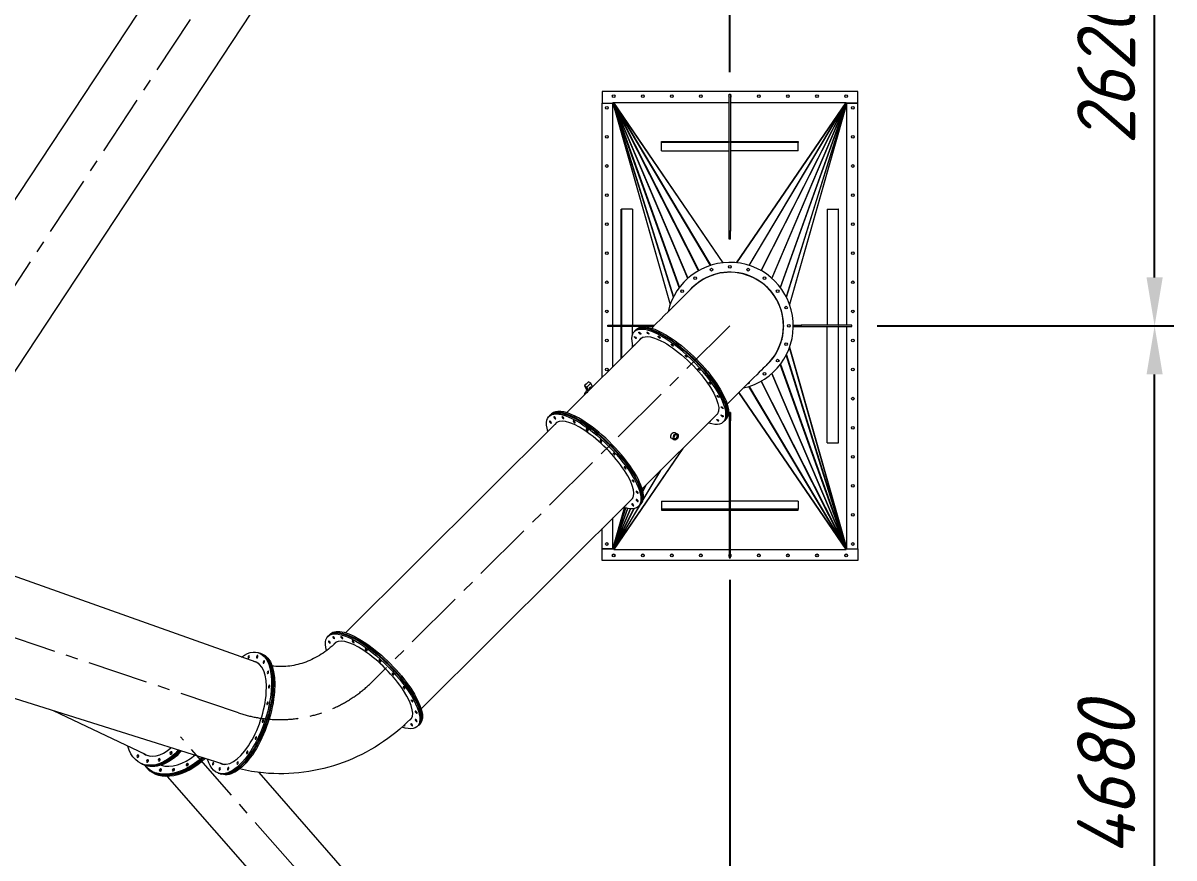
# Model space of a CAD drawing. Header units: inches. Extents: x -350577 to -266477, y -437959 to -377535.
# Drawn here: x -325704 to -319760, y -415791 to -411483 of the extents above; entities that cross this region are included whole.
import ezdxf

# ---------------------------------------------------------------- set-up
doc = ezdxf.new("R2010")
doc.units = ezdxf.units.IN
doc.header["$MEASUREMENT"] = 0
doc.linetypes.add('CENTER', pattern=[2, 1.25, -0.25, 0.25, -0.25])
doc.layers.add('CENTER       (itatec)', color=4, linetype='CENTER', lineweight=9)
doc.layers.add('ORGINAL (itatec)', color=3, linetype='Continuous', lineweight=9)
doc.styles.add('Geniso', font='geniso.shx', dxfattribs={"oblique": 15})
doc.dimstyles.new('scale 1b100', dxfattribs={"dimscale": 100, "dimtxt": 3, "dimasz": 2.5, "dimexe": 1, "dimexo": 1, "dimgap": 1, "dimtad": 1, "dimdec": 0, "dimzin": 0, "dimdsep": 46, "dimtxsty": 'Geniso', "dimcen": 0, "dimclrd": 1, "dimclre": 1, "dimclrt": 7, "dimadec": 0, "dimazin": 0, "dimtfac": 1, "dimtdec": 0, "dimtmove": 0, "dimatfit": 3, "dimfxl": 0.75, "dimtolj": 1, "dimtzin": 0, "dimarcsym": 0})

# ---------------------------------------------------------------- blocks, each defined once
blk = doc.blocks.new('*D32')
at = {"layer": 'Defpoints', "color": 0, "transparency": 16777216}
for p in [(-331896.3, -404294), (-322053.8, -404305.8), (-322053.8, -411835.7)]:
    blk.add_point(p, dxfattribs=at)
at = {"layer": 'ORGINAL (itatec)', "color": 1, "lineweight": -2, "transparency": 16777216}
for p, q in [((-322053.8, -411735.7), (-322053.8, -404205.8)), ((-331646.3, -404305.8), (-322303.8, -404305.8)), ((-331896.3, -404394), (-331896.3, -404405.8))]:
    blk.add_line(p, q, dxfattribs=at)
at = {"layer": 'ORGINAL (itatec)', "color": 1, "transparency": 16777216}
for points in [[(-331646.3, -404264.2), (-331646.3, -404347.5), (-331896.3, -404305.8)], [(-322303.8, -404264.2), (-322303.8, -404347.5), (-322053.8, -404305.8)]]:
    blk.add_solid(points, dxfattribs=at)
at = {"layer": 'ORGINAL (itatec)', "color": 7, "transparency": 16777216, "insert": (-326975, -404055.7), "char_height": 300, "attachment_point": 5, "style": 'Geniso'}
blk.add_mtext('\\A1;9842', dxfattribs=at)
blk = doc.blocks.new('*D40')
at = {"layer": 'Defpoints', "color": 0, "transparency": 16777216}
for p in [(-322053.8, -414255.7), (-322653.8, -418285.5), (-322653.8, -419476)]:
    blk.add_point(p, dxfattribs=at)
at = {"layer": 'ORGINAL (itatec)', "color": 1, "lineweight": -2, "transparency": 16777216}
for p, q in [((-322053.8, -414355.7), (-322053.8, -419576)), ((-322653.8, -418385.5), (-322653.8, -419576)), ((-322903.8, -419476), (-323962.4, -419476)), ((-322053.8, -419476), (-322653.8, -419476)), ((-321803.8, -419476), (-321553.8, -419476))]:
    blk.add_line(p, q, dxfattribs=at)
at = {"layer": 'ORGINAL (itatec)', "color": 1, "transparency": 16777216}
for points in [[(-322903.8, -419434.4), (-322903.8, -419517.7), (-322653.8, -419476)], [(-321803.8, -419434.4), (-321803.8, -419517.7), (-322053.8, -419476)]]:
    blk.add_solid(points, dxfattribs=at)
at = {"layer": 'ORGINAL (itatec)', "color": 7, "transparency": 16777216, "insert": (-323558.1, -419226), "char_height": 300, "attachment_point": 5, "style": 'Geniso'}
blk.add_mtext('\\A1;600', dxfattribs=at)
blk = doc.blocks.new('*D41')
at = {"layer": 'Defpoints', "color": 0, "transparency": 16777216}
for p in [(-321393.8, -413045.9), (-319860.4, -413045.9), (-322293.8, -417725.5)]:
    blk.add_point(p, dxfattribs=at)
at = {"layer": 'ORGINAL (itatec)', "color": 1, "lineweight": -2, "transparency": 16777216}
for p, q in [((-321293.8, -413045.9), (-319760.4, -413045.9)), ((-319860.4, -417475.5), (-319860.4, -413295.9)), ((-322193.8, -417725.5), (-319760.4, -417725.5))]:
    blk.add_line(p, q, dxfattribs=at)
at = {"layer": 'ORGINAL (itatec)', "color": 1, "transparency": 16777216}
for points in [[(-319902.1, -413295.9), (-319818.8, -413295.9), (-319860.4, -413045.9)], [(-319902.1, -417475.5), (-319818.8, -417475.5), (-319860.4, -417725.5)]]:
    blk.add_solid(points, dxfattribs=at)
at = {"layer": 'ORGINAL (itatec)', "color": 7, "transparency": 16777216, "insert": (-320110.4, -415385.7), "char_height": 300, "attachment_point": 5, "rotation": 90, "style": 'Geniso'}
blk.add_mtext('\\A1;4680', dxfattribs=at)
blk = doc.blocks.new('*D42')
at = {"layer": 'Defpoints', "color": 0, "transparency": 16777216}
for p in [(-322287.2, -410425.7), (-319860.4, -410425.7), (-321393.8, -413045.9)]:
    blk.add_point(p, dxfattribs=at)
at = {"layer": 'ORGINAL (itatec)', "color": 1, "lineweight": -2, "transparency": 16777216}
for p, q in [((-322187.2, -410425.7), (-319760.4, -410425.7)), ((-319860.4, -412795.9), (-319860.4, -410675.7)), ((-321293.8, -413045.9), (-319760.4, -413045.9))]:
    blk.add_line(p, q, dxfattribs=at)
at = {"layer": 'ORGINAL (itatec)', "color": 1, "transparency": 16777216}
for points in [[(-319902.1, -410675.7), (-319818.8, -410675.7), (-319860.4, -410425.7)], [(-319902.1, -412795.9), (-319818.8, -412795.9), (-319860.4, -413045.9)]]:
    blk.add_solid(points, dxfattribs=at)
at = {"layer": 'ORGINAL (itatec)', "color": 7, "transparency": 16777216, "insert": (-320110.5, -411735.8), "char_height": 300, "attachment_point": 5, "rotation": 90, "style": 'Geniso'}
blk.add_mtext('\\A1;2620', dxfattribs=at)
blk = doc.blocks.new('*D44')
at = {"layer": 'Defpoints', "color": 0, "transparency": 16777216}
for p in [(-322053.8, -406400), (-322637.2, -407675.7), (-322053.8, -411835.7)]:
    blk.add_point(p, dxfattribs=at)
at = {"layer": 'ORGINAL (itatec)', "color": 1, "lineweight": -2, "transparency": 16777216}
for p, q in [((-322637.2, -407575.7), (-322637.2, -406300)), ((-322053.8, -411735.7), (-322053.8, -406300)), ((-322887.2, -406400), (-323137.2, -406400)), ((-322637.2, -406400), (-322053.8, -406400)), ((-321803.8, -406400), (-320741.5, -406400))]:
    blk.add_line(p, q, dxfattribs=at)
at = {"layer": 'ORGINAL (itatec)', "color": 1, "transparency": 16777216}
for points in [[(-322887.2, -406358.4), (-322887.2, -406441.7), (-322637.2, -406400)], [(-321803.8, -406358.4), (-321803.8, -406441.7), (-322053.8, -406400)]]:
    blk.add_solid(points, dxfattribs=at)
at = {"layer": 'ORGINAL (itatec)', "color": 7, "transparency": 16777216, "insert": (-321147.7, -406150), "char_height": 300, "attachment_point": 5, "style": 'Geniso'}
blk.add_mtext('\\A1;583', dxfattribs=at)

msp = doc.modelspace()

# ---------------------------------------------------------------- linework, layer by layer
at = {"layer": 'CENTER       (itatec)', "ltscale": 250}
for points in [[(-322053.8, -413045.7), (-323898.2, -414879.7, -0.283227), (-324591.6, -415042.5), (-329801, -413301.1, -0.165199), (-330412.7, -412876.2), (-330834.8, -411971.3, -0.063159), (-331098.8, -411148.3), (-331896.3, -409035.5), (-331896.3, -404294)], [(-322637.2, -408125.7), (-326137.7, -413428.4, -0.25846), (-326549.6, -413643.7), (-328710.5, -413665.7)]]:
    msp.add_lwpolyline(points, format="xyb", dxfattribs=at)
msp.add_lwpolyline([(-322653.8, -417725.5), (-324891.1, -415165.5)], dxfattribs=at)
at = {"layer": 'ORGINAL (itatec)'}
for p, q in [((-324361.6, -410295), (-326281.6, -413203.6)), ((-323954.3, -410563.8), (-325874.4, -413472.5)), ((-322713.8, -411835.7), (-322713.8, -411895.7)), ((-321393.8, -411835.7), (-322713.8, -411835.7)), ((-322056.8, -411849.7), (-322050.8, -411849.7)), ((-322056.8, -412556.5), (-322056.8, -411849.7)), ((-322050.8, -411849.7), (-322050.8, -412556.5)), ((-321393.8, -411895.7), (-321393.8, -411835.7)), ((-322713.8, -411895.7), (-322658.5, -411895.7)), ((-322713.8, -413312.1), (-322713.8, -411895.7)), ((-322713.8, -411895.7), (-322658.5, -411895.7)), ((-322658, -411895.7), (-322658.5, -411895.7)), ((-322658.5, -411895.7), (-322362.3, -412935.8)), ((-322658.5, -413042.7), (-322658.5, -411895.7)), ((-322657.1, -411895.3), (-322658.2, -411895.1)), ((-322345.6, -412897), (-322658.2, -411895.1)), ((-322658.2, -411895.1), (-322362, -412935)), ((-322657.4, -411894.2), (-322344.9, -412895.7)), ((-322656.2, -411894.7), (-322657.4, -411894.2)), ((-322314.9, -412848), (-322657.4, -411894.2)), ((-322656.6, -411893.6), (-322314.2, -412847.1)), ((-322655.1, -411894.7), (-322656.6, -411893.6)), ((-322270.8, -412800.4), (-322656.6, -411893.6)), ((-322655.8, -411893.1), (-322270.1, -412799.8)), ((-322653.8, -411895.7), (-322655.8, -411893.1)), ((-322215.5, -412760.9), (-322655.8, -411893.1)), ((-322655.1, -411892.7), (-322214.8, -412760.5)), ((-322653.8, -411895.7), (-322655.1, -411892.7)), ((-322153, -412733.6), (-322655.1, -411892.7)), ((-322654.3, -411892.3), (-322152.1, -412733.3)), ((-322654, -411894.5), (-322654.3, -411892.3)), ((-322088.3, -412720), (-322654.3, -411892.3)), ((-322653.8, -411893), (-322653.8, -411892.2)), ((-322653.8, -411892.2), (-322056.8, -411892.2)), ((-322087.8, -412720), (-322653.8, -411892.2)), ((-322215, -412760.6), (-322653.8, -411895.7)), ((-322215, -412760.6), (-322653.8, -411895.7)), ((-322050.8, -411892.2), (-321453.8, -411892.2)), ((-321453.8, -411892.2), (-322019.8, -412720)), ((-322019.3, -412720), (-321453.4, -411892.3)), ((-321453.4, -411892.3), (-321955.5, -412733.3)), ((-321954.6, -412733.6), (-321452.6, -411892.7)), ((-321452.6, -411892.7), (-321892.9, -412760.5)), ((-321892.7, -412760.6), (-321453.8, -411895.7)), ((-321892.7, -412760.6), (-321453.8, -411895.7)), ((-321892.1, -412760.9), (-321451.8, -411893.1)), ((-321451.8, -411893.1), (-321837.6, -412799.8)), ((-321836.9, -412800.4), (-321451.1, -411893.6)), ((-321451.1, -411893.6), (-321793.4, -412847.1)), ((-321792.7, -412848), (-321450.3, -411894.2)), ((-321450.3, -411894.2), (-321762.7, -412895.7)), ((-321762, -412897), (-321449.5, -411895.1)), ((-321449.5, -411895.1), (-321745.6, -412935)), ((-321449.1, -411895.7), (-321745.3, -412935.8)), ((-321453.8, -411893), (-321453.8, -411892.2)), ((-321453.8, -411895.7), (-321452.6, -411892.7)), ((-321453.8, -411895.7), (-321451.8, -411893.1)), ((-321453.7, -411894.5), (-321453.4, -411892.3)), ((-321452.5, -411894.7), (-321451.1, -411893.6)), ((-321451.5, -411894.7), (-321450.3, -411894.2)), ((-321450.6, -411895.3), (-321449.5, -411895.1)), ((-321449.6, -411895.7), (-321449.1, -411895.7)), ((-321449.1, -413042.7), (-321449.1, -411895.7)), ((-321449.1, -411895.7), (-321393.8, -411895.7)), ((-321393.8, -411895.7), (-321449.1, -411895.7)), ((-321393.8, -414196.1), (-321393.8, -411895.7)), ((-322406.7, -412095), (-322056.8, -412095)), ((-322406.7, -412099.3), (-322406.7, -412095)), ((-322406.7, -412141.7), (-322406.7, -412099.3)), ((-322056.8, -412099.3), (-322406.7, -412099.3)), ((-322056.8, -412095), (-322056.8, -412099.3)), ((-322050.8, -412095), (-321701, -412095)), ((-322050.8, -412099.3), (-322050.8, -412095)), ((-321701, -412099.3), (-322050.8, -412099.3)), ((-321701, -412095), (-321701, -412099.3)), ((-321701, -412141.7), (-321701, -412099.3)), ((-322406.7, -412141.7), (-322056.8, -412141.7)), ((-321701, -412141.7), (-322050.8, -412141.7)), ((-322615, -412442.9), (-322612.9, -412442.9)), ((-322615, -413042.7), (-322615, -412442.9)), ((-322556.7, -412442.9), (-322612.9, -412442.9)), ((-322612.9, -412442.9), (-322612.9, -413042.7)), ((-322556.7, -412442.9), (-322556.7, -413042.7)), ((-321551, -412442.9), (-321494.7, -412442.9)), ((-321551, -412442.9), (-321551, -413042.7)), ((-321492.6, -412442.9), (-321494.7, -412442.9)), ((-321494.7, -412442.9), (-321494.7, -413042.7)), ((-321492.6, -413042.7), (-321492.6, -412442.9)), ((-322050.8, -412556.5), (-322056.8, -412556.5)), ((-322056.8, -412599), (-322056.8, -412556.5)), ((-322050.8, -412599), (-322056.8, -412599)), ((-322050.8, -412599), (-322050.8, -412556.5)), ((-322126, -412778.8), (-322126.5, -412777.9)), ((-322125.7, -412777.7), (-322125.1, -412778.6)), ((-322054.7, -412769.2), (-322055.4, -412768.2)), ((-322054.1, -412769.2), (-322054.8, -412768.2)), ((-322052.8, -412768.2), (-322053.5, -412769.2)), ((-322053, -412769.2), (-322052.3, -412768.2)), ((-321982, -412777.7), (-321982.5, -412778.6)), ((-321981.6, -412778.8), (-321981.1, -412777.9)), ((-322192.4, -412806.5), (-322192.9, -412805.6)), ((-322191.9, -412806.2), (-322192.3, -412805.3)), ((-322191.9, -412806.2), (-322192.3, -412805.3)), ((-322192.1, -412805.1), (-322191.7, -412806)), ((-321915.5, -412805.1), (-321916, -412806)), ((-321915.8, -412806.2), (-321915.3, -412805.3)), ((-321915.8, -412806.2), (-321915.3, -412805.3)), ((-321915.2, -412806.5), (-321914.8, -412805.6)), ((-322307.5, -412865.7), (-322305.5, -412871.4)), ((-322249.5, -412850.4), (-322249.9, -412849.4)), ((-322249.2, -412848.7), (-322248.8, -412849.7)), ((-321858.4, -412848.7), (-321858.8, -412849.7)), ((-321858.1, -412850.4), (-321857.7, -412849.4)), ((-321800.1, -412865.7), (-321802.2, -412871.4)), ((-321814.4, -412905.4), (-321814.8, -412906.7)), ((-321814.2, -412907.8), (-321813.7, -412906.5)), ((-321786.4, -412971.6), (-321786.9, -412973.4)), ((-321786.6, -412974.7), (-321786.2, -412974.6)), ((-321786.2, -412974.6), (-321785.9, -412973.5)), ((-321785.9, -412977.5), (-321786.2, -412974.6)), ((-322683.7, -413042.7), (-322442.9, -413042.7)), ((-322683.7, -413048.7), (-322683.7, -413042.7)), ((-322449, -413048.7), (-322683.7, -413048.7)), ((-322658.5, -413257.1), (-322658.5, -413048.7)), ((-322612.9, -413042.7), (-322615, -413042.7)), ((-322615, -413048.7), (-322612.9, -413048.7)), ((-322615, -413213.8), (-322615, -413048.7)), ((-322612.9, -413048.7), (-322612.9, -413211.7)), ((-322556.7, -413087.6), (-322556.7, -413048.7)), ((-322543.3, -413070.6), (-322548.7, -413075.9)), ((-322540.6, -413067.9), (-322535.3, -413062.6)), ((-321777, -413045.1), (-321777.3, -413042.2)), ((-321777.3, -413045.2), (-321777, -413045.1)), ((-321777.3, -413045.7), (-321776.6, -413045.7)), ((-321777.3, -413046.2), (-321777, -413046.3)), ((-321777, -413046.3), (-321777.3, -413049.2)), ((-321776.3, -413043), (-321777, -413045.1)), ((-321776.3, -413048.5), (-321777, -413046.3)), ((-321776.3, -413044.6), (-321776.6, -413045.7)), ((-321776.6, -413045.7), (-321776.3, -413046.8)), ((-321726.3, -413042.7), (-321685.5, -413042.7)), ((-321726.3, -413048.7), (-321685.5, -413048.7)), ((-321685.5, -413042.7), (-321685.5, -413048.7)), ((-321423.9, -413042.7), (-321685.5, -413042.7)), ((-321685.5, -413048.7), (-321423.9, -413048.7)), ((-321551, -413648.6), (-321551, -413048.7)), ((-321494.7, -413042.7), (-321492.6, -413042.7)), ((-321492.6, -413048.7), (-321494.7, -413048.7)), ((-321494.7, -413048.7), (-321494.7, -413648.6)), ((-321492.6, -413648.6), (-321492.6, -413048.7)), ((-321449.1, -414195.7), (-321449.1, -413048.7)), ((-321423.9, -413048.7), (-321423.9, -413042.7)), ((-322510, -413109.4), (-322896.6, -413493.8)), ((-321786.4, -413119.8), (-321786.9, -413118)), ((-321786.6, -413116.8), (-321786.2, -413116.8)), ((-321785.9, -413113.9), (-321786.2, -413116.8)), ((-321786.2, -413116.8), (-321785.9, -413118)), ((-322556.7, -413155.8), (-322556.7, -413145.5)), ((-321814.4, -413186), (-321814.8, -413184.8)), ((-321814.2, -413183.7), (-321813.7, -413184.9)), ((-321762, -413194.4), (-321449.5, -414196.3)), ((-321449.5, -414196.3), (-321745.6, -413156.4)), ((-321745.3, -413155.7), (-321449.1, -414195.7)), ((-321858.4, -413242.7), (-321858.8, -413241.7)), ((-321858.1, -413241.1), (-321857.7, -413242.1)), ((-321800.1, -413225.7), (-321802.2, -413220)), ((-321451.1, -414197.8), (-321793.4, -413244.3)), ((-321792.7, -413243.4), (-321450.3, -414197.2)), ((-321450.3, -414197.2), (-321762.7, -413195.7)), ((-321451.8, -414198.3), (-321837.6, -413291.7)), ((-321836.9, -413291), (-321451.1, -414197.8)), ((-322784.2, -413335.2), (-322804.3, -413355.2)), ((-322792.3, -413361.2), (-322804.3, -413355.2)), ((-322804.3, -413355.2), (-322795.4, -413372.9)), ((-322792.1, -413374.6), (-322799.3, -413360.2)), ((-322799.3, -413360.2), (-322793.9, -413362.8)), ((-322795.4, -413372.9), (-322792.1, -413374.6)), ((-322793.9, -413362.8), (-322785.5, -413379.9)), ((-322772.2, -413341.2), (-322792.3, -413361.2)), ((-322782.7, -413380.5), (-322792.3, -413361.2)), ((-322772.2, -413341.2), (-322784.2, -413335.2)), ((-322762.6, -413360.6), (-322772.2, -413341.2)), ((-322767.4, -413362.8), (-322770.6, -413361.2)), ((-322764.3, -413357.2), (-322761.7, -413358.5)), ((-321453.4, -414199.1), (-321955.5, -413358.1)), ((-321954.6, -413357.8), (-321452.6, -414198.7)), ((-321452.6, -414198.7), (-321892.9, -413330.9)), ((-321892.7, -413330.8), (-321453.8, -414195.7)), ((-321892.7, -413330.8), (-321453.8, -414195.7)), ((-321892.1, -413330.5), (-321451.8, -414198.3)), ((-322792.1, -413374.6), (-322788.5, -413374.6)), ((-322776.9, -413374.8), (-322777.3, -413374.6)), ((-321453.8, -414199.3), (-322007.5, -413389.6)), ((-322007.1, -413389.2), (-321453.4, -414199.1)), ((-322949, -413545.9), (-324038.1, -414628.9)), ((-322987.6, -413512.4), (-322982.3, -413507.1)), ((-322974.2, -413499.1), (-322979.6, -413504.4)), ((-322120.1, -413501.5), (-322506.7, -413885.9)), ((-322081.5, -413535), (-322086.8, -413540.4)), ((-322078.8, -413532.4), (-322073.4, -413527.1)), ((-322050.8, -413492.4), (-322056.8, -413492.4)), ((-322056.8, -413492.4), (-322056.8, -413534.9)), ((-322050.8, -413534.9), (-322056.8, -413534.9)), ((-322056.8, -413534.9), (-322056.8, -414241.7)), ((-322050.8, -413492.4), (-322050.8, -413534.9)), ((-322050.8, -414241.7), (-322050.8, -413534.9)), ((-322338.7, -413596), (-322325.3, -413602.7)), ((-322354.3, -413627.3), (-322341, -413634)), ((-322330.2, -413625.5), (-322330.4, -413625.8)), ((-322325.6, -413616.4), (-322325.5, -413616)), ((-321551, -413648.6), (-321494.7, -413648.6)), ((-321494.7, -413648.6), (-321492.6, -413648.6)), ((-322298.9, -413679.3), (-322654.3, -414199.1)), ((-322297.1, -413677.6), (-322653.8, -414199.3)), ((-322501.4, -413943.1), (-322409.8, -413789.6)), ((-322412.3, -413792.1), (-322500.9, -413940.5)), ((-322487.8, -413867.2), (-322503.4, -413897.9)), ((-322486.4, -413865.8), (-322503.2, -413898.8)), ((-322486.4, -413865.8), (-322503.2, -413898.8)), ((-322503.1, -413899.2), (-322485.9, -413865.3)), ((-322559.1, -413938), (-323648.2, -415021)), ((-322654.3, -414199.1), (-322515.5, -413966.6)), ((-322512.4, -413963.6), (-322517.7, -413968.9)), ((-322406.7, -413949.7), (-322406.7, -413992.1)), ((-322406.7, -413949.7), (-322056.8, -413949.7)), ((-321701, -413949.7), (-322050.8, -413949.7)), ((-321701, -413949.7), (-321701, -413992.1)), ((-322598.1, -413983.7), (-322658.5, -414195.7)), ((-322658.2, -414196.3), (-322597.7, -413983.8)), ((-322592.3, -413985.3), (-322658.2, -414196.3)), ((-322657.4, -414197.2), (-322591.3, -413985.5)), ((-322582.1, -413987.5), (-322657.4, -414197.2)), ((-322656.6, -414197.8), (-322581.1, -413987.6)), ((-322567.8, -413989.2), (-322656.6, -414197.8)), ((-322549.3, -413988.3), (-322655.8, -414198.3)), ((-322655.8, -414198.3), (-322566.9, -413989.3)), ((-322518, -413969.1), (-322655.1, -414198.7)), ((-322655.1, -414198.7), (-322548.2, -413988.1)), ((-322548.5, -413988.2), (-322653.8, -414195.7)), ((-322548.5, -413988.2), (-322653.8, -414195.7)), ((-322525.8, -413976.8), (-322520.4, -413971.5)), ((-322406.7, -413992.1), (-322406.7, -413996.4)), ((-322056.8, -413992.1), (-322406.7, -413992.1)), ((-322406.7, -413996.4), (-322056.8, -413996.4)), ((-322056.8, -413996.4), (-322056.8, -413992.1)), ((-322050.8, -413992.1), (-322050.8, -413996.4)), ((-321701, -413992.1), (-322050.8, -413992.1)), ((-322050.8, -413996.4), (-321701, -413996.4)), ((-321701, -413996.4), (-321701, -413992.1)), ((-322658.5, -414195.7), (-322658.5, -414036.9)), ((-322713.8, -414196.1), (-322713.8, -414091.9)), ((-322713.8, -414255.7), (-322713.8, -414195.7)), ((-322713.8, -414195.7), (-322658.5, -414195.7)), ((-322658.1, -414196.1), (-322713.8, -414196.1)), ((-322658, -414195.7), (-322658.5, -414195.7)), ((-322657.1, -414196.1), (-322658.2, -414196.3)), ((-322656.2, -414196.7), (-322657.4, -414197.2)), ((-322655.1, -414196.7), (-322656.6, -414197.8)), ((-322653.8, -414195.7), (-322655.8, -414198.3)), ((-322653.8, -414195.7), (-322655.1, -414198.7)), ((-322654, -414196.9), (-322654.3, -414199.1)), ((-322654, -414196.1), (-322654.1, -414196.1)), ((-322653.8, -414198.4), (-322653.8, -414199.3)), ((-322653.8, -414199.3), (-322056.8, -414199.3)), ((-322050.8, -414199.3), (-321453.8, -414199.3)), ((-321453.8, -414195.7), (-321452.6, -414198.7)), ((-321453.8, -414195.7), (-321451.8, -414198.3)), ((-321453.8, -414198.4), (-321453.8, -414199.3)), ((-321453.7, -414196.1), (-321453.5, -414196.1)), ((-321453.7, -414196.9), (-321453.4, -414199.1)), ((-321452.5, -414196.7), (-321451.1, -414197.8)), ((-321451.5, -414196.7), (-321450.3, -414197.2)), ((-321450.6, -414196.1), (-321449.5, -414196.3)), ((-321449.6, -414195.7), (-321449.1, -414195.7)), ((-321449.5, -414196.1), (-321393.8, -414196.1)), ((-321449.1, -414195.7), (-321393.8, -414195.7)), ((-321393.8, -414195.7), (-321393.8, -414255.7)), ((-324499.6, -414781.7), (-326116.2, -414207.6)), ((-321393.8, -414255.7), (-322713.8, -414255.7)), ((-322713.8, -414256.1), (-322713.8, -414255.7)), ((-321393.8, -414256.1), (-322713.8, -414256.1)), ((-322056.8, -414241.7), (-322050.8, -414241.7)), ((-321393.8, -414255.7), (-321393.8, -414256.1)), ((-324129.1, -414647.5), (-324123.8, -414642.2)), ((-324121.1, -414639.5), (-324115.8, -414634.2)), ((-324487.7, -414731.9), (-324480.9, -414734.1)), ((-324477.5, -414735.3), (-324470.7, -414737.6)), ((-324674.9, -415306.1), (-326311.8, -414792.7)), ((-325071.6, -415258.1), (-325546, -415032.9)), ((-323667.3, -415111.9), (-323661.9, -415106.6)), ((-323659.3, -415104), (-323653.9, -415098.6)), ((-325096.2, -415302.9), (-325090.8, -415305.4)), ((-325088.1, -415306.7), (-325082.8, -415309.2)), ((-325068.4, -415320.4), (-325064.4, -415325)), ((-325062.5, -415327.3), (-325058.5, -415331.8)), ((-322919.3, -417702), (-324957.1, -415370.3)), ((-324695.4, -415353.1), (-324688.6, -415355.4)), ((-324685.1, -415356.5), (-324678.3, -415358.8)), ((-322641.5, -417459.2), (-324484.6, -415350.2))]:
    msp.add_line(p, q, dxfattribs=at)
for centre in [(-322653.8, -411860.7), (-322503.8, -411860.7), (-322353.8, -411860.7), (-322203.8, -411860.7), (-321903.8, -411860.7), (-321753.8, -411860.7), (-321603.8, -411860.7), (-321453.8, -411860.7), (-322688.8, -411920.7), (-321418.8, -411920.7), (-322688.8, -412070.7), (-321418.8, -412070.7), (-322688.8, -412220.7), (-321418.8, -412220.7), (-322688.8, -412370.7), (-321418.8, -412370.7), (-322688.8, -412520.7), (-321418.8, -412520.7), (-322688.8, -412670.7), (-321418.8, -412670.7), (-322148.1, -412755.6), (-322053.8, -412740.7), (-321959.6, -412755.6), (-322688.8, -412820.7), (-322233.1, -412799), (-321874.6, -412799), (-321418.8, -412820.7), (-322300.6, -412866.4), (-321807.1, -412866.4), (-321763.8, -412951.5), (-322688.8, -412970.7), (-321418.8, -412970.7), (-321748.8, -413045.7), (-322688.8, -413121.1), (-321763.8, -413140), (-321418.8, -413121.1), (-321807.1, -413225), (-322688.8, -413271.1), (-321874.6, -413292.5), (-321418.8, -413271.1), (-321418.8, -413421.1), (-321418.8, -413571.1), (-321418.8, -413721.1), (-321418.8, -413871.1), (-321418.8, -414021.1), (-322688.8, -414171.1), (-321418.8, -414171.1), (-322653.8, -414230.7), (-322503.8, -414230.7), (-322353.8, -414230.7), (-322203.8, -414230.7), (-321903.8, -414230.7), (-321753.8, -414230.7), (-321603.8, -414230.7), (-321453.8, -414230.7)]:
    msp.add_circle(centre, 7, dxfattribs=at)
for centre, radius, start, end in [((-322053.8, -411860.7), 7, 115.37693, 244.62307), ((-322053.8, -411860.7), 7, 0, 64.62307), ((-322053.8, -411860.7), 7, 295.37693, 0), ((-322053.8, -413045.7), 327.5, 282.43237, 167.24373), ((-322053.8, -413045.7), 277.5, 309.97244, 139.70365), ((-322053.8, -413045.7), 276.5, 0, 134.83805), ((-322053.8, -413045.7), 276.5, 0, 134.83805), ((-322343.9, -412951.5), 7, 92.03055, 177.64554), ((-322053.8, -413045.7), 276.5, 314.83805, 0), ((-322053.8, -413045.7), 276.5, 314.83805, 0), ((-321959.6, -413335.8), 7, 263.28684, 0), ((-321959.6, -413335.8), 7, 360, 6.38925), ((-322653.8, -414231.1), 7, 1.55611, 178.44389), ((-322503.8, -414231.1), 7, 1.55611, 178.44389), ((-322353.8, -414231.1), 7, 1.55611, 178.44389), ((-322203.8, -414231.1), 7, 1.55611, 178.44389), ((-322053.8, -414230.7), 7, 115.37693, 244.62307), ((-322053.8, -414231.1), 7, 115.37693, 178.44389), ((-322053.8, -414230.7), 7, 360, 64.62307), ((-322053.8, -414231.1), 7, 1.55611, 64.62307), ((-322053.8, -414230.7), 7, 295.37693, 0), ((-321903.8, -414231.1), 7, 1.55611, 178.44389), ((-321753.8, -414231.1), 7, 1.55611, 178.44389), ((-321603.8, -414231.1), 7, 1.55611, 178.44389), ((-321453.8, -414231.1), 7, 1.55611, 178.44389)]:
    msp.add_arc(centre, radius, start, end, dxfattribs=at)
at = {"layer": 'ORGINAL (itatec)', "extrusion": (0, 0, -1)}
for centre, major_axis, ratio, start_param, end_param in [((-322629.6, -413228.3), (380.8, 378.6), 0, -1.102303, 0), ((-322309.7, -413300.2), (-230.9, 232.2), 0.335026, -0.017175, 3.158768), ((-322304.4, -413294.8), (-230.9, 232.2), 0.335026, 0, 3.141593), ((-322317.7, -413308.1), (-195.7, 196.8), 0.335026, -0.084921, 0.782572), ((-322312.4, -413302.8), (-195.7, 196.8), 0.335026, -0.084921, -0.040549), ((-322315.1, -413305.5), (-195, 196.1), 0.335026, 0, 0.068766), ((-322317.7, -413308.1), (195.7, -196.8), 0.335026, -2.359021, 0.084921), ((-322773.9, -413367.9), (-3.35, -6.72), 0.668123, 0, 2.037867), ((-322770.8, -413369.5), (3.35, 6.72), 0.668123, -2.569591, -1.103726), ((-322773.9, -413367.9), (3.35, 6.72), 0.668123, -1.103726, 0), ((-322770.4, -413369.7), (2.9, 5.81), 0.668123, -2.46299, -1.103726), ((-322770.8, -413369.5), (3.35, 6.72), 0.668123, -1.103726, 0.362139), ((-322770.4, -413369.7), (2.9, 5.81), 0.668123, -1.103726, 0.255538), ((-322768, -413409.1), (24.6, 49.2), 0.668123, -1.770811, -1.158167), ((-322756.7, -413744.6), (-230.9, 232.2), 0.335026, -0.565586, 3.707178), ((-322751.3, -413739.3), (-230.9, 232.2), 0.335026, 0, 3.141593), ((-322980.5, -413542.6), (-4.94, 4.96), 0.335026, -3.929817, 2.353368), ((-322958.1, -413519.8), (-4.94, 4.96), 0.335026, -3.929817, 2.353368), ((-322748.7, -413736.6), (-195.7, 196.8), 0.335026, -0.084921, -0.060845), ((-322743.3, -413731.3), (-195.7, 196.8), 0.335026, -0.103444, -0.10152), ((-322915.9, -413519.1), (-4.94, 4.96), 0.335026, -3.929817, 2.353368), ((-322858.1, -413540.4), (-4.94, 4.96), 0.335026, -3.929817, 2.353368), ((-322312.4, -413302.8), (195.7, -196.8), 0.335026, 0.040549, 0.084921), ((-322315.1, -413305.5), (195, -196.1), 0.335026, -0.068766, 0), ((-322981.1, -413585.1), (-4.94, 4.96), 0.335026, -0.747132, 0.747132), ((-322790.4, -413581.8), (-4.94, 4.96), 0.335026, -3.929817, 2.353368), ((-322346.5, -413611.7), (7.8, 15.7), 0.668123, -2.674522, 0), ((-322333.2, -413618.3), (-5.6, -11.2), 0.668123, -5.816115, 0.46707), ((-322334.1, -413617.8), (-5.2, -10.4), 0.668123, -2.674522, 0.484912), ((-322334.1, -413617.8), (5.2, 10.4), 0.668123, -0.484912, 0.46707), ((-322334.7, -413617.6), (5.6, 11.2), 0.668123, 0.101799, 0.46707), ((-322334.7, -413617.6), (-5.6, -11.2), 0.668123, -2.674522, -2.026496), ((-322719.4, -413639), (-4.94, 4.96), 0.335026, -3.929817, 2.353368), ((-322346.5, -413611.7), (-7.8, -15.7), 0.668123, 0, 0.46707), ((-322334.7, -413617.6), (-5.6, -11.2), 0.668123, -1.115096, -0.101799), ((-322652, -413706.6), (-4.94, 4.96), 0.335026, -3.929817, 2.353368), ((-322594.9, -413778), (-4.94, 4.96), 0.335026, -3.929817, 2.353368), ((-322553.7, -413846), (-4.94, 4.96), 0.335026, -3.929817, 2.353368), ((-322532.3, -413904.1), (-4.94, 4.96), 0.335026, -3.929817, 2.353368), ((-322555.3, -413969.4), (-4.94, 4.96), 0.335026, -3.929817, 2.353368), ((-322748.7, -413736.6), (195.7, -196.8), 0.335026, 0.060845, 0.084921), ((-322743.3, -413731.3), (195.7, -196.8), 0.335026, 0.10152, 0.103444), ((-322532.8, -413946.7), (-4.94, 4.96), 0.335026, -3.929817, 2.353368), ((-322597.5, -413970.1), (4.94, -4.96), 0.335026, -0.788225, 0.899738), ((-322597.5, -413970.1), (4.94, -4.96), 0.335026, -0.899738, -0.788225), ((-323898.2, -414879.7), (-230.9, 232.2), 0.335026, -0.542855, 3.718311), ((-323892.9, -414874.4), (-230.9, 232.2), 0.335026, 0, 3.141593), ((-323890.2, -414871.7), (-230.9, 232.2), 0.335026, -0.017175, 3.158768), ((-323884.8, -414866.4), (-230.9, 232.2), 0.335026, 0, 3.141593), ((-324122.1, -414677.7), (-4.94, 4.96), 0.335026, -3.929817, 2.353368), ((-324099.6, -414654.9), (-4.94, 4.96), 0.335026, -3.929817, 2.353368), ((-324057.4, -414654.2), (-4.94, 4.96), 0.335026, -3.929817, 2.353368), ((-323999.6, -414675.5), (-4.94, 4.96), 0.335026, -3.929817, 2.353368), ((-324591.6, -415042.5), (103.8, 310.6), 0.436018, -0.557088, 3.69868), ((-324584.7, -415044.7), (103.8, 310.6), 0.436018, 0, 3.141593), ((-324581.3, -415045.9), (103.8, 310.6), 0.436018, -0.012605, 3.154198), ((-324574.5, -415048.2), (103.8, 310.6), 0.436018, 0, 3.141593), ((-323931.9, -414716.9), (-4.94, 4.96), 0.335026, -3.929817, 2.353368), ((-324538.5, -414754.3), (2.22, 6.64), 0.436018, -4.397975, 1.88521), ((-324494.8, -414753.2), (2.22, 6.64), 0.436018, -4.397975, 1.88521), ((-324460.6, -414780.4), (2.22, 6.64), 0.436018, -4.397975, 1.88521), ((-323860.9, -414774.1), (-4.94, 4.96), 0.335026, -3.929817, 2.353368), ((-324439.2, -414833.3), (2.22, 6.64), 0.436018, -4.397975, 1.88521), ((-323793.6, -414841.7), (-4.94, 4.96), 0.335026, -3.929817, 2.353368), ((-324432.7, -414906.6), (2.22, 6.64), 0.436018, -4.397975, 1.88521), ((-323736.5, -414913.1), (-4.94, 4.96), 0.335026, -3.929817, 2.353368), ((-323695.2, -414981.1), (-4.94, 4.96), 0.335026, -3.929817, 2.353368), ((-324441.7, -414993.2), (2.22, 6.64), 0.436018, -4.397975, 1.88521), ((-323673.8, -415039.2), (-4.94, 4.96), 0.335026, -3.929817, 2.353368), ((-324465.5, -415084.7), (2.22, 6.64), 0.436018, -4.397975, 1.88521), ((-323674.4, -415081.7), (-4.94, 4.96), 0.335026, -3.929817, 2.353368), ((-323739, -415105.2), (4.94, -4.96), 0.335026, -0.788225, 1.12219), ((-323739, -415105.2), (4.94, -4.96), 0.335026, -1.089557, -0.788225), ((-323696.8, -415104.5), (-4.94, 4.96), 0.335026, -3.929817, 2.353368), ((-324995.2, -415090.1), (-101, -212.7), 0.6728, -1.174896, 0.670615), ((-324501.5, -415172), (2.22, 6.64), 0.436018, -4.397975, 1.88521), ((-325111.1, -415265.9), (3, 6.32), 0.6728, -5.291261, 0.991924), ((-325103.1, -415269.7), (3, 6.32), 0.6728, -1.911468, -1.230124), ((-324989.8, -415092.7), (-101, -212.7), 0.6728, -1.178866, 0), ((-324987.1, -415094), (-101, -212.7), 0.6728, -1.180848, 0.009339), ((-324981.8, -415096.5), (-101, -212.7), 0.6728, -1.184806, 0), ((-324891.1, -415165.5), (-177.3, -155), 0.653819, -1.623937, 0.06368), ((-325072.4, -415264.7), (5.27, 4.61), 0.653819, -0.736538, -0.585458), ((-325072.4, -415264.7), (5.27, 4.61), 0.653819, -0.00123, 0.242729), ((-324887.1, -415170), (-177.3, -155), 0.653819, -1.639302, 0), ((-324939.8, -415249.4), (3, 6.32), 0.6728, -5.291261, 0.991924), ((-324931.8, -415253.2), (3, 6.32), 0.6728, -1.911468, -1.230124), ((-324546.4, -415246.7), (2.22, 6.64), 0.436018, -4.397975, 1.88521), ((-325061, -415290.6), (3, 6.32), 0.6728, -5.291261, 0.991924), ((-324885.1, -415172.3), (-177.3, -155), 0.653819, -1.646955, 0.009828), ((-324881.1, -415176.9), (-177.3, -155), 0.653819, -1.662209, 0), ((-325052.9, -415294.4), (3, 6.32), 0.6728, -1.911468, -1.230124), ((-325000.8, -415284.8), (3, 6.32), 0.6728, -5.291261, 0.991924), ((-324994.2, -415337.6), (5.27, 4.61), 0.653819, -5.564962, 0.718223), ((-324992.8, -415288.6), (3, 6.32), 0.6728, -1.911468, -1.230124), ((-324927.6, -415336.7), (5.27, 4.61), 0.653819, -5.564962, 0.718223), ((-324855.6, -415309.6), (5.27, 4.61), 0.653819, -5.564962, 0.718223), ((-324849.6, -415316.5), (5.27, 4.61), 0.653819, -1.697734, -1.443858), ((-324722.5, -415304.5), (2.22, 6.64), 0.436018, -4.397975, 1.88521), ((-324688.3, -415331.7), (2.22, 6.64), 0.436018, -4.397975, 1.88521), ((-324644.6, -415330.6), (2.22, 6.64), 0.436018, -4.397975, 1.88521), ((-324595.7, -415301.3), (2.22, 6.64), 0.436018, -4.397975, 1.88521), ((-324988.2, -415344.4), (5.27, 4.61), 0.653819, -1.697734, -1.443858), ((-324921.7, -415343.5), (5.27, 4.61), 0.653819, -1.697734, -1.443858)]:
    msp.add_ellipse(centre, major_axis=major_axis, ratio=ratio, start_param=start_param, end_param=end_param, dxfattribs=at)
at = {"layer": 'ORGINAL (itatec)'}
for centre, major_axis, ratio, start_param, end_param in [((-322317.7, -413308.1), (-230.9, 232.2), 0.335026, -0.782572, 0.565586), ((-322312.4, -413302.8), (-230.9, 232.2), 0.335026, -0.782572, 0), ((-322541.6, -413106.1), (-4.94, 4.96), 0.335026, -3.924164, 2.359021), ((-322519.1, -413083.4), (-4.94, 4.96), 0.335026, -3.924164, 2.359021), ((-322309.7, -413300.2), (-195.7, 196.8), 0.335026, 0.060845, 0.084921), ((-322304.4, -413294.8), (-195.7, 196.8), 0.335026, 0.10152, 0.103444), ((-322307, -413297.5), (-195, 196.1), 0.335026, 0.059141, 0.061066), ((-322476.9, -413082.6), (-4.94, 4.96), 0.335026, -3.924164, 2.359021), ((-322317.7, -413308.1), (230.9, -232.2), 0.335026, -0.565586, 2.359021), ((-322419.1, -413104), (-4.94, 4.96), 0.335026, -3.924164, 2.359021), ((-322312.4, -413302.8), (230.9, -232.2), 0.335026, 0, 2.359021), ((-322542.1, -413148.6), (-4.94, 4.96), 0.335026, -0.747132, 0.747132), ((-322351.4, -413145.3), (-4.94, 4.96), 0.335026, -3.924164, 2.359021), ((-322280.4, -413202.6), (-4.94, 4.96), 0.335026, -3.924164, 2.359021), ((-322239.7, -413620.4), (380.8, 378.6), 0, 0, 1.102303), ((-322213.1, -413270.2), (-4.94, 4.96), 0.335026, -3.924164, 2.359021), ((-322763.9, -413363), (2.23, 4.47), 0.668123, -0.232021, 0.57946), ((-322156, -413341.5), (-4.94, 4.96), 0.335026, -3.924164, 2.359021), ((-322762.6, -413411.8), (-24.6, -49.2), 0.668123, -1.910316, -1.662199), ((-322777.9, -413385.1), (7.05, -7.09), 0.335026, -2.296664, -2.290286), ((-322114.7, -413409.5), (-4.94, 4.96), 0.335026, -3.924164, 2.359021), ((-322748.7, -413736.6), (-230.9, 232.2), 0.335026, -0.782572, 0.017175), ((-322743.3, -413731.3), (-230.9, 232.2), 0.335026, -0.782572, 0), ((-322093.3, -413467.7), (-4.94, 4.96), 0.335026, -3.924164, 2.359021), ((-322756.7, -413744.6), (195.7, -196.8), 0.335026, -0.084921, 3.226513), ((-322751.3, -413739.3), (-195.7, 196.8), 0.335026, 0.040549, 0.084921), ((-322754, -413742), (-195, 196.1), 0.335026, -0.068766, 0), ((-322746, -413734), (-195, 196.1), 0.335026, 0.059141, 0.061065), ((-322748.7, -413736.6), (230.9, -232.2), 0.335026, -0.017175, 2.359021), ((-322743.3, -413731.3), (230.9, -232.2), 0.335026, 0, 2.359021), ((-322158.5, -413533.6), (4.94, -4.96), 0.335026, -0.899738, -0.782572), ((-322158.5, -413533.6), (4.94, -4.96), 0.335026, -0.782572, 0.899738), ((-322116.4, -413532.9), (-4.94, 4.96), 0.335026, -3.924164, 2.359021), ((-322309.7, -413300.2), (195.7, -196.8), 0.335026, -0.084921, -0.060845), ((-322304.4, -413294.8), (195.7, -196.8), 0.335026, -0.103444, -0.10152), ((-322307, -413297.5), (195, -196.1), 0.335026, -0.061065, -0.059141), ((-322093.9, -413510.2), (-4.94, 4.96), 0.335026, -3.924164, 2.359021), ((-322333.2, -413618.3), (7.8, 15.7), 0.668123, -3.608663, 2.674522), ((-322751.3, -413739.3), (195.7, -196.8), 0.335026, -0.084921, -0.040549), ((-322754, -413742), (195, -196.1), 0.335026, 0, 0.068766), ((-322746, -413734), (195, -196.1), 0.335026, -0.061065, -0.059141), ((-323898.2, -414879.7), (195.7, -196.8), 0.335026, -0.087799, 3.220813), ((-323892.9, -414874.4), (-195.7, 196.8), 0.335026, 0.040549, 0.08419), ((-323890.2, -414871.7), (-195.7, 196.8), 0.335026, 0.060845, 0.084915), ((-323895.5, -414877), (-195, 196.1), 0.335026, -0.068766, 0), ((-323884.8, -414866.4), (-195.7, 196.8), 0.335026, 0.10152, 0.103444), ((-323887.5, -414869), (-195, 196.1), 0.335026, 0.059497, 0.061345), ((-324591.6, -415042.5), (-88, -263.2), 0.436018, -0.073908, 3.215501), ((-324584.7, -415044.7), (88, 263.2), 0.436018, 0.029756, 0.079605), ((-324581.3, -415045.9), (88, 263.2), 0.436018, 0.044642, 0.08232), ((-324588.1, -415043.6), (87.7, 262.2), 0.436018, -0.106616, -0.008116), ((-324574.5, -415048.2), (88, 263.2), 0.436018, 0.074447, 0.08985), ((-324577.9, -415047), (87.7, 262.2), 0.436018, 0.029386, 0.044803), ((-323892.9, -414874.4), (195.7, -196.8), 0.335026, -0.085274, -0.040549), ((-323890.2, -414871.7), (195.7, -196.8), 0.335026, -0.084923, -0.060845), ((-323895.5, -414877), (195, -196.1), 0.335026, 0, 0.068766), ((-323884.8, -414866.4), (195.7, -196.8), 0.335026, -0.103444, -0.10152), ((-323887.5, -414869), (195, -196.1), 0.335026, -0.061346, -0.059497), ((-325105.8, -415268.4), (-3, -6.32), 0.6728, -2.462158, -0.679435), ((-324995.2, -415090.1), (-79.6, -167.6), 0.6728, -0.103882, 1.024573), ((-324989.8, -415092.7), (-79.6, -167.6), 0.6728, -0.103882, -0.023714), ((-324987.1, -415094), (-79.6, -167.6), 0.6728, -0.103882, -0.035575), ((-324981.8, -415096.5), (-79.6, -167.6), 0.6728, -0.103882, -0.059313), ((-324992.5, -415091.4), (-79.1, -166.7), 0.6728, 0, 0.217765), ((-324984.5, -415095.2), (-79.1, -166.7), 0.6728, -0.035768, 0.009312), ((-324891.1, -415165.5), (-139.7, -122.1), 0.653819, 0.381279, 1.530907), ((-324934.4, -415252), (-3, -6.32), 0.6728, -2.462158, -0.679435), ((-325055.6, -415293.2), (-3, -6.32), 0.6728, -2.462158, -0.679435), ((-324995.4, -415287.4), (-3, -6.32), 0.6728, -2.462158, -0.679435), ((-324851.6, -415314.2), (-5.27, -4.61), 0.653819, -2.419038, -0.722554), ((-324584.7, -415044.7), (-88, -263.2), 0.436018, -0.079605, -0.029756), ((-324581.3, -415045.9), (-88, -263.2), 0.436018, -0.08232, -0.044642), ((-324588.1, -415043.6), (-87.7, -262.2), 0.436018, 0.008116, 0.106616), ((-324574.5, -415048.2), (-88, -263.2), 0.436018, -0.08985, -0.074447), ((-324577.9, -415047), (-87.7, -262.2), 0.436018, -0.044803, -0.029386), ((-324990.2, -415342.2), (-5.27, -4.61), 0.653819, -2.419038, -0.722554), ((-324923.7, -415341.2), (-5.27, -4.61), 0.653819, -2.419038, -0.722554)]:
    msp.add_ellipse(centre, major_axis=major_axis, ratio=ratio, start_param=start_param, end_param=end_param, dxfattribs=at)
for points, knots in [([(-322800.1, -413351), (-322800.1, -413351), (-322800.1, -413351), (-322800.2, -413350.7), (-322800.4, -413350.5), (-322800.6, -413350.1), (-322800.6, -413349.9), (-322800.8, -413349.5), (-322800.8, -413349.4), (-322800.8, -413349.1), (-322800.8, -413348.9), (-322800.8, -413348.7), (-322800.7, -413348.6), (-322800.6, -413348.5), (-322800.5, -413348.4), (-322800.3, -413348.4), (-322800.1, -413348.4), (-322799.8, -413348.4), (-322799.7, -413348.4), (-322799.3, -413348.5), (-322799.1, -413348.6), (-322798.9, -413348.7), (-322798.7, -413348.8), (-322798.5, -413348.9), (-322798.2, -413349.1), (-322798.2, -413349.1), (-322798.2, -413349.1)], [-7.86123, -7.86123, -7.86123, -7.86123, -7.780279, -7.780279, -6.911808, -6.911808, -6.04493, -6.04493, -5.178053, -5.178053, -4.313667, -4.313667, -3.449282, -3.449282, -2.586495, -2.586495, -1.723708, -1.723708, -0.861854, -0.861854, 0, 0, 0, 0.861854, 0.861854, 0.983573, 0.983573, 0.983573, 0.983573]), ([(-322800.7, -413348.6), (-322800.6, -413348.5), (-322800.5, -413348.4), (-322800.3, -413348.2), (-322800.2, -413348.1), (-322800, -413347.9), (-322800, -413347.8), (-322799.8, -413347.6), (-322799.7, -413347.5), (-322799.5, -413347.4), (-322799.4, -413347.3), (-322799.3, -413347.2)], [5.4299905, 5.4299905, 5.4299905, 5.4299905, 5.4584995, 5.4584995, 5.4870084, 5.4870084, 5.5155173, 5.5155173, 5.5440262, 5.5440262, 5.5725351, 5.5725351, 5.5725351, 5.5725351]), ([(-322796.8, -413347.8), (-322796.9, -413347.8), (-322796.9, -413347.8), (-322797.2, -413347.6), (-322797.4, -413347.5), (-322797.6, -413347.4), (-322797.8, -413347.3), (-322798, -413347.2), (-322798.3, -413347.1), (-322798.5, -413347.1), (-322798.8, -413347), (-322798.9, -413347), (-322799.1, -413347.1), (-322799.2, -413347.1), (-322799.3, -413347.2)], [-0.983573, -0.983573, -0.983573, -0.983573, -0.861854, -0.861854, 0, 0, 0, 0.861854, 0.861854, 1.723708, 1.723708, 2.586495, 2.586495, 3.348898, 3.348898, 3.348898, 3.348898]), ([(-324090.5, -414681), (-324113.6, -414704), (-324138.3, -414723.8), (-324189.7, -414757), (-324216.3, -414770.3), (-324270.4, -414790.4), (-324297.8, -414797.2), (-324353, -414804.5), (-324380.7, -414805), (-324411.2, -414802), (-324414.1, -414801.7), (-324417, -414801.4)], [2.4149424, 2.4149424, 2.4149424, 2.4149424, 2.6181372, 2.6181372, 2.8213321, 2.8213321, 3.0245269, 3.0245269, 3.2277217, 3.2277217, 3.249302, 3.249302, 3.249302, 3.249302]), ([(-323700.6, -415073.1), (-323750.4, -415122.6), (-323805.1, -415166.9), (-323922.6, -415242.8), (-323985.3, -415274.4), (-324116, -415323), (-324184.1, -415340), (-324322.2, -415358.2), (-324392.2, -415359.4), (-324503.5, -415348.7), (-324545.1, -415341.7), (-324586.1, -415332)], [2.4149424, 2.4149424, 2.4149424, 2.4149424, 2.6181372, 2.6181372, 2.8213321, 2.8213321, 3.0245269, 3.0245269, 3.2277217, 3.2277217, 3.3505457, 3.3505457, 3.3505457, 3.3505457])]:
    msp.add_open_spline(points, degree=3, knots=knots, dxfattribs=at)
msp.add_open_spline([(-325062.6, -415262.4), (-325062.9, -415262.2), (-325063.3, -415262), (-325063.6, -415261.9)], degree=3, dxfattribs=at)

# ---------------------------------------------------------------- dimensions: what is measured, and where the dimension line sits
for base, p1, p2, picture, middle in [((-322053.8253, -404305.8354), (-331896.2537, -404294.0317), (-322053.8253, -411835.7146), '*D32', (-326975.0395, -404055.7334)), ((-322053.8, -406400), (-322637.2, -407675.7), (-322053.8, -411835.7), '*D44', (-321147.7, -406150)), ((-322653.8, -419476), (-322053.8, -414255.7), (-322653.8, -418285.5), '*D40', (-323558.1, -419226))]:
    dim = msp.add_linear_dim(base=base, p1=p1, p2=p2, dimstyle='scale 1b100', dxfattribs=at)
    dim.commit()
    dim.dimension.update_dxf_attribs({"geometry": picture, "text_midpoint": middle})
dim = msp.add_linear_dim(base=(-319860.4, -410425.7), p1=(-321393.8, -413045.9), p2=(-322287.2, -410425.7), angle=90, dimstyle='scale 1b100', override={"dimtmove": 1}, dxfattribs=at)
dim.commit()
dim.dimension.update_dxf_attribs({"geometry": '*D42', "text_midpoint": (-320110.5, -411735.8)})
dim = msp.add_linear_dim(base=(-319860.4, -413045.9), p1=(-322293.8, -417725.5), p2=(-321393.8, -413045.9), angle=90, dimstyle='scale 1b100', dxfattribs=at)
dim.commit()
dim.dimension.update_dxf_attribs({"geometry": '*D41', "text_midpoint": (-320110.4, -415385.7)})

doc.saveas('drawing.dxf')
